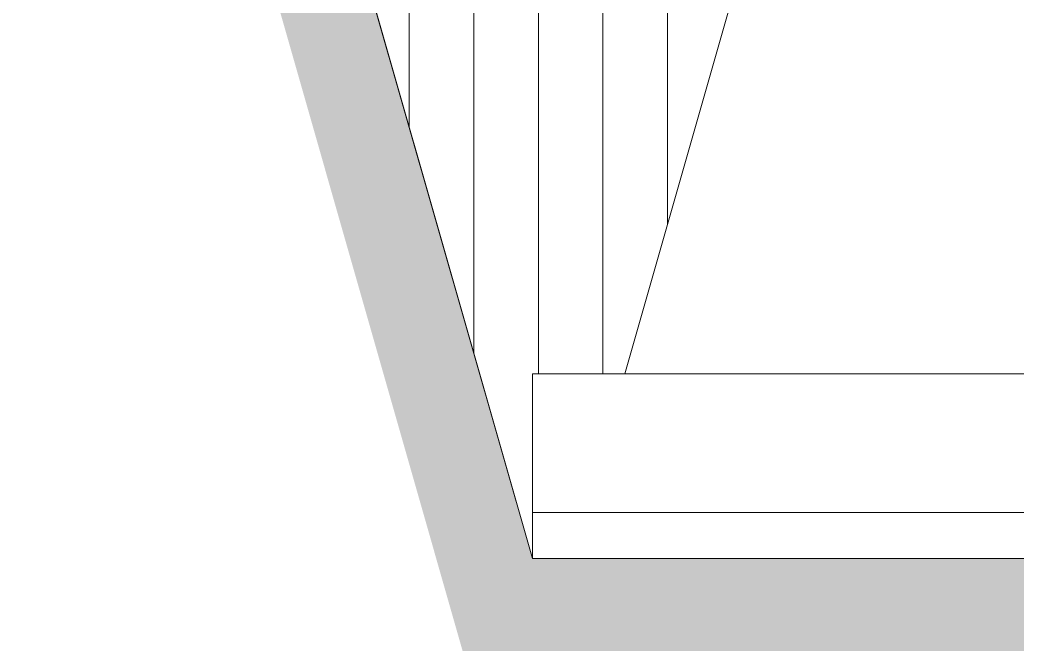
# Model space of a CAD drawing. Header units: millimetres. Extents: x -12161372 to 46643, y -9506984 to 15358.
# Drawn here: x 34491.7 to 34599.6, y 4065.6 to 4133.8 of the extents above; entities that cross this region are included whole.
import ezdxf

# ---------------------------------------------------------------- set-up
doc = ezdxf.new("R2010")
doc.units = ezdxf.units.MM
doc.layers.add('as', color=7, linetype='Continuous', lineweight=0)
doc.layers.add('pondasi', color=7, linetype='Continuous', lineweight=13)

msp = doc.modelspace()

# ---------------------------------------------------------------- hatches: boundary and pattern name
at = {"layer": 'pondasi', "ltscale": 10}
h = msp.add_hatch(dxfattribs=at)
h.set_pattern_fill('AR-PARQ1', color=256, scale=0.07)
h.set_pattern_definition([(90, (0, 1661.965), (-21.336, 21.336), [21.336, -21.336]), (90, (3.556, 1661.965), (-21.336, 21.336), [21.336, -21.336]), (90, (7.112, 1661.965), (-21.336, 21.336), [21.336, -21.336]), (90, (10.668, 1661.965), (-21.336, 21.336), [21.336, -21.336]), (90, (14.224, 1661.965), (-21.336, 21.336), [21.336, -21.336]), (90, (17.78, 1661.965), (-21.336, 21.336), [21.336, -21.336]), (90, (21.336, 1661.965), (-21.336, 21.336), [21.336, -21.336]), (0, (0, 1683.3), (21.336, -21.336), [21.336, -21.336]), (0, (0, 1686.857), (21.336, -21.336), [21.336, -21.336]), (0, (0, 1690.413), (21.336, -21.336), [21.336, -21.336]), (0, (0, 1693.969), (21.336, -21.336), [21.336, -21.336]), (0, (0, 1697.525), (21.336, -21.336), [21.336, -21.336]), (0, (0, 1701.08), (21.336, -21.336), [21.336, -21.336]), (0, (0, 1704.637), (21.336, -21.336), [21.336, -21.336])])
h.paths.add_polyline_path([(33999.66, 4075.56), (33999.66, 4065.56), (34059.703, 4065.56), (34085.417, 4155.56), (34213.826, 4155.56), (34239.54, 4065.56), (34344.626, 4065.56), (34370.34, 4155.56), (34513.903, 4155.56), (34539.617, 4065.56), (34644.703, 4065.56), (34670.417, 4155.56), (34813.903, 4155.56), (34839.617, 4065.56), (34944.703, 4065.56), (34970.417, 4155.56), (35098.903, 4155.56), (35124.617, 4065.56), (35229.703, 4065.56), (35263.589, 4185.56), (35253.589, 4185.56), (35222.16, 4075.56), (35132.16, 4075.56), (35106.446, 4165.56), (34962.874, 4165.56), (34937.16, 4075.56), (34847.16, 4075.56), (34821.446, 4165.56), (34662.874, 4165.56), (34637.16, 4075.56), (34547.16, 4075.56), (34521.446, 4165.56), (34362.797, 4165.56), (34337.083, 4075.56), (34247.083, 4075.56), (34221.369, 4165.56), (34077.874, 4165.56), (34052.16, 4075.56)])
h.paths.add_polyline_path([(33932.137, 4180.641), (33932.056, 4180.56), (33932.16, 4180.56)])
h = msp.add_hatch(dxfattribs=at)
h.set_pattern_fill('ANSI31', color=256, scale=2.2, angle=45)
h.set_pattern_definition([(90, (0, 1661.965), (-6.985, 9e-16), [])])
h.paths.add_polyline_path([(35132.16, 4075.56), (35132.16, 4095.56), (35142.16, 4095.56), (35162.16, 4165.56), (35169.66, 4165.56), (35169.66, 4168.56), (34899.66, 4168.56), (34899.66, 4165.56), (34907.16, 4165.56), (34927.16, 4095.56), (34937.16, 4095.56), (34937.16, 4075.56), (34962.874, 4165.56), (35106.446, 4165.56)])
h.paths.add_polyline_path([(35248.732, 4168.56), (35184.66, 4168.56), (35184.66, 4165.56), (35192.16, 4165.56), (35212.16, 4095.56), (35222.16, 4095.56), (35222.16, 4075.56)])
h.paths.add_polyline_path([(34847.16, 4075.56), (34847.16, 4095.56), (34857.16, 4095.56), (34877.16, 4165.56), (34884.66, 4165.56), (34884.66, 4168.56), (34599.66, 4168.56), (34599.66, 4165.56), (34607.16, 4165.56), (34627.16, 4095.56), (34637.16, 4095.56), (34637.16, 4075.56), (34662.874, 4165.56), (34821.446, 4165.56)])
h.paths.add_polyline_path([(34299.583, 4168.56), (34299.583, 4165.56), (34307.083, 4165.56), (34327.083, 4095.56), (34337.083, 4095.56), (34337.083, 4075.56), (34362.797, 4165.56), (34521.446, 4165.56), (34547.16, 4075.56), (34547.16, 4095.56), (34557.16, 4095.56), (34577.16, 4165.56), (34584.66, 4165.56), (34584.66, 4168.56)])
h.paths.add_polyline_path([(34247.083, 4075.56), (34247.083, 4095.56), (34257.083, 4095.56), (34277.083, 4165.56), (34284.583, 4165.56), (34284.583, 4168.56), (34014.66, 4168.56), (34014.66, 4165.56), (34022.16, 4165.56), (34042.16, 4095.56), (34052.16, 4095.56), (34052.16, 4075.56), (34077.874, 4165.56), (34221.369, 4165.56)])

# ---------------------------------------------------------------- linework, layer by layer
at = {"layer": 'as', "ltscale": 10}
for p, q in [((34521.446, 4165.56), (34547.16, 4075.56)), ((34577.16, 4165.56), (34557.16, 4095.56)), ((34637.16, 4095.56), (34547.16, 4095.56)), ((34547.16, 4095.56), (34547.16, 4075.56)), ((34557.16, 4095.56), (34627.16, 4095.56)), ((34547.16, 4080.56), (34637.16, 4080.56)), ((34547.16, 4075.56), (34637.16, 4075.56))]:
    msp.add_line(p, q, dxfattribs=at)
at = {"layer": 'pondasi', "ltscale": 10}
msp.add_lwpolyline([(35253.589, 4185.56), (35222.16, 4075.56), (35132.16, 4075.56), (35106.446, 4165.56), (34962.874, 4165.56), (34937.16, 4075.56), (34847.16, 4075.56), (34821.446, 4165.56), (34662.874, 4165.56), (34637.16, 4075.56), (34547.16, 4075.56), (34521.446, 4165.56), (34362.797, 4165.56), (34337.083, 4075.56), (34247.083, 4075.56), (34221.369, 4165.56), (34077.874, 4165.56), (34052.16, 4075.56), (33999.66, 4075.56)], dxfattribs=at)

doc.saveas('drawing.dxf')
